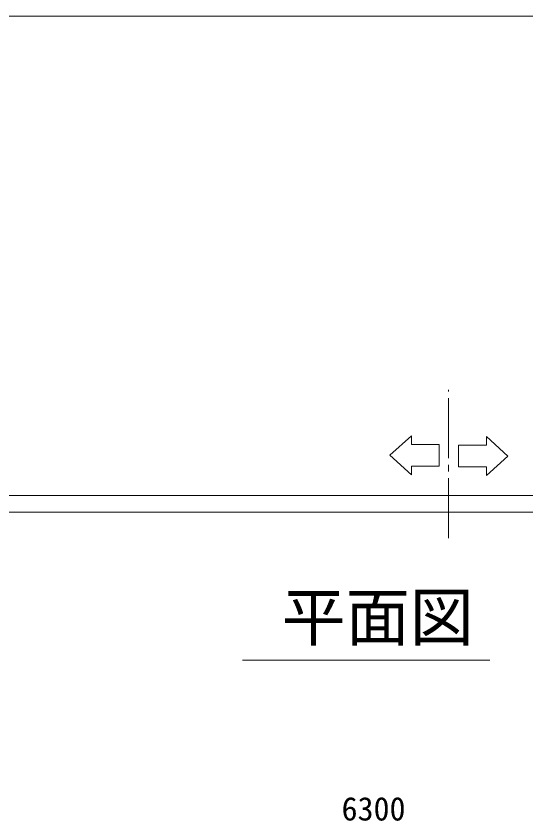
# Model space of a CAD drawing. Units: millimetres, scale not verified. Extents: x -9305 to 9305, y -6415 to 6415.
# Drawn here: x -6250 to -3196, y 1572 to 6415 of the extents above; entities that cross this region are included whole.
import ezdxf
from ezdxf.enums import TextEntityAlignment as Align

# ---------------------------------------------------------------- set-up
doc = ezdxf.new("R2010")
doc.units = ezdxf.units.MM
doc.header["$LTSCALE"] = 40
doc.linetypes.add('CHAIN2', pattern=[12, 9, -1, 1, -1])
for name, color, linetype, lineweight in [('0-0_0', 7, 'Continuous', 9), ('0-3_CLGS-63', 7, 'Continuous', 9), ('0-6_TEXT', 7, 'Continuous', 9), ('0-8_図面枠', 7, 'Continuous', 9), ('0-9_寸法', 7, 'Continuous', 9)]:
    doc.layers.add(name, color=color, linetype=linetype, lineweight=lineweight)
doc.styles.add('ＭＳ ゴシック', font='')
doc.styles.get('ＭＳ ゴシック').set_extended_font_data('MS Gothic')

msp = doc.modelspace()

# ---------------------------------------------------------------- linework, layer by layer
at = {"layer": '0-0_0', "linetype": 'CHAIN2'}
msp.add_line((-3659.01, 3284.3), (-3659.01, 4174.59), dxfattribs=at)
at = {"layer": '0-0_0'}
for p, q in [((-3432.44, 3894.35), (-3303.5, 3777.35)), ((-3881.11, 3664.58), (-4010.06, 3781.58))]:
    msp.add_line(p, q, dxfattribs=at)
at = {"layer": '0-3_CLGS-63'}
for p, q in [((-7359.21, 3540.88), (-1009.43, 3540.88)), ((-1009.43, 3440.88), (-7359.21, 3440.88))]:
    msp.add_line(p, q, dxfattribs=at)
at = {"layer": '0-6_TEXT'}
msp.add_line((-4893.22, 2553.32), (-3412.37, 2553.32), dxfattribs=at)
for points in [[(-4010.06, 3781.58), (-3881.11, 3898.34), (-3881.11, 3846.64), (-3714.47, 3846.64), (-3714.47, 3716.27), (-3881.11, 3716.27), (-3881.11, 3664.58)], [(-3303.5, 3777.35), (-3432.44, 3660.59), (-3432.44, 3712.28), (-3599.08, 3712.28), (-3599.08, 3842.66), (-3432.44, 3842.66), (-3432.44, 3894.35)]]:
    msp.add_lwpolyline(points, dxfattribs=at)
at = {"layer": '0-8_図面枠'}
msp.add_lwpolyline([(-9304.61, -6414.98), (9304.61, -6414.98), (9304.61, 6414.98), (-9304.61, 6414.98)], dxfattribs=at)

# ---------------------------------------------------------------- texts
at = {"layer": '0-6_TEXT', "style": 'ＭＳ ゴシック'}
msp.add_text('平面図', height=281.5, dxfattribs=at).set_placement((-4659.46, 2586.06), align=Align.BOTTOM_LEFT)
at = {"layer": '0-9_寸法', "style": 'ＭＳ ゴシック'}
msp.add_text('6300', height=140.8, dxfattribs=at).set_placement((-4300.22, 1549.39), align=Align.BOTTOM_LEFT)

doc.saveas('drawing.dxf')
